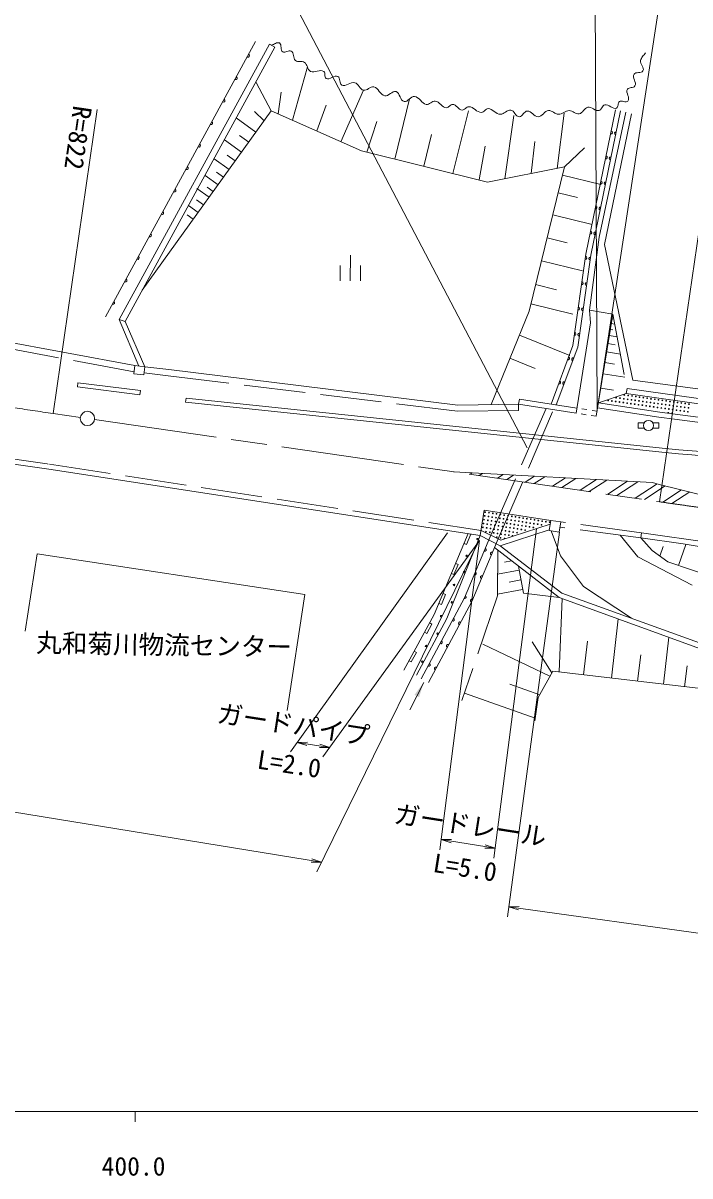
# Model space of a CAD drawing. Units: millimetres, scale not verified. Extents: x 40000 to 680000, y 20000 to 380000.
# Drawn here: x 457046 to 522207, y 198715 to 311315 of the extents above; entities that cross this region are included whole.
import ezdxf
from ezdxf.enums import TextEntityAlignment as Align

# ---------------------------------------------------------------- set-up
doc = ezdxf.new("R2010")
doc.units = ezdxf.units.MM
doc.header["$LTSCALE"] = 1000
doc.linetypes.add('CHAIN', pattern=[18.5, 12, -1.5, 3.5, -1.5])
doc.linetypes.add('DASHED', pattern=[7.5, 6, -1.5])
for name, color, linetype, lineweight in [('M-BGD', 7, 'Continuous', 13), ('M-BMK', 2, 'CHAIN', 13), ('M-STR-HTXT', 7, 'Continuous', 13), ('M-STR-STRC', 7, 'Continuous', 13), ('M-TTL-BAND', 7, 'Continuous', 13)]:
    doc.layers.add(name, color=color, linetype=linetype, lineweight=lineweight)
doc.styles.add('ＭＳ ゴシック', font='')
doc.styles.get('ＭＳ ゴシック').set_extended_font_data('MS Gothic')

# ---------------------------------------------------------------- blocks, each defined once
blk = doc.blocks.new('消火栓・立型')
at = {"color": 7, "linetype": 'Continuous', "lineweight": 13}
for p, q in [((-0.433, 0.25), (-1, 0.25)), ((-1, 0.25), (-1, -0.25)), ((1, 0.25), (0.433, 0.25)), ((1, -0.25), (1, 0.25)), ((-1, -0.25), (-0.433, -0.25)), ((0.433, -0.25), (1, -0.25))]:
    blk.add_line(p, q, dxfattribs=at)
blk.add_circle((0, 0), 0.5, dxfattribs=at)
blk = doc.blocks.new('filled_arrow')
at = {"color": 0, "linetype": 'Continuous', "lineweight": -2}
blk.add_solid([(7.5, 1.25), (0, 0), (7.5, -1.25)], dxfattribs=at)
blk = doc.blocks.new('open_arrow')
at = {"color": 0, "linetype": 'Continuous', "lineweight": -2}
blk.add_lwpolyline([(7.5, 1.25), (0, 0), (7.5, -1.25)], dxfattribs=at)

msp = doc.modelspace()

# ---------------------------------------------------------------- linework, layer by layer
at = {"layer": 'M-BGD'}
for p, q in [((479770, 309499), (465098, 282621)), ((481119, 309256), (466447, 282378)), ((481644, 308965), (467012, 282161)), ((481119, 309256), (481644, 308965)), ((483380, 301827), (484829, 307027)), ((481304, 302751), (479813, 305504)), ((481989, 302446), (482281, 304558)), ((488112, 299721), (490304, 304755)), ((485746, 300774), (486665, 303312)), ((493360, 298027), (494815, 303914)), ((481304, 302751), (468689, 285233)), ((479800, 300662), (477881, 302044)), ((480595, 301767), (479675, 302666)), ((490116, 298829), (481304, 302751)), ((499043, 296622), (500556, 302741)), ((504135, 296117), (505001, 302294)), ((509225, 297117), (509932, 302514)), ((512038, 288728), (514943, 302848)), ((512531, 288642), (515433, 302747)), ((515956, 302611), (513331, 290393)), ((516497, 302443), (513862, 289674)), ((490644, 298698), (491625, 301697)), ((478398, 298716), (476723, 299922)), ((479094, 299682), (478200, 300327)), ((496202, 297325), (496967, 300420)), ((506680, 296617), (507035, 299737)), ((477781, 297859), (477001, 298421)), ((502435, 295784), (490116, 298829)), ((501600, 295990), (502213, 299298)), ((509956, 297260), (511903, 299114)), ((477172, 297013), (475711, 298065)), ((476099, 295523), (474825, 296441)), ((476632, 296263), (475951, 296753)), ((509956, 297260), (502435, 295784)), ((506496, 283188), (509956, 297260)), ((509760, 296465), (513509, 295543)), ((475217, 294297), (474030, 295152)), ((475627, 294867), (475033, 295294)), ((474677, 293548), (473996, 294038)), ((509338, 294745), (511212, 294284)), ((474144, 292808), (473196, 293490)), ((473671, 292152), (473078, 292579)), ((508806, 292583), (512638, 291640)), ((508255, 290344), (510214, 289862)), ((513331, 290393), (512399, 283258)), ((513862, 289674), (516632, 276433)), ((489019, 286130), (489028, 288630)), ((510754, 279811), (512038, 288728)), ((511239, 279670), (512531, 288642)), ((488025, 287634), (488019, 286134)), ((490025, 287626), (490019, 286126)), ((507703, 288096), (511707, 287111)), ((507130, 285767), (509176, 285264)), ((506668, 283890), (510760, 282884)), ((467955, 277854), (438904, 283282)), ((502774, 274046), (506496, 283188)), ((512499, 282026), (512399, 283258)), ((513055, 272916), (514664, 282893)), ((466447, 282378), (467012, 282161)), ((511078, 273219), (512499, 282026)), ((514515, 281968), (514852, 281914)), ((514587, 282415), (514682, 282394)), ((505540, 280841), (510475, 278832)), ((514324, 280786), (515092, 280662)), ((514421, 281386), (514676, 281345)), ((508639, 274098), (510754, 279811)), ((509143, 274021), (511239, 279670)), ((514198, 280004), (514884, 279893)), ((504621, 278584), (507089, 277580)), ((513899, 278148), (514821, 278000)), ((514068, 279198), (515415, 278981)), ((467955, 277854), (467866, 277059)), ((467866, 277059), (468860, 276949)), ((468949, 277744), (467955, 277854)), ((468860, 276949), (468949, 277744)), ((471231, 276871), (468882, 277147)), ((471303, 277467), (468949, 277744)), ((499530, 274008), (471303, 277467)), ((513724, 277067), (515848, 276724)), ((462411, 276185), (462361, 275788)), ((462411, 276185), (468512, 275415)), ((516632, 276433), (543857, 272785)), ((462361, 275788), (468462, 275018)), ((468512, 275415), (468462, 275018)), ((515989, 275127), (513266, 274224)), ((513497, 275658), (514737, 275458)), ((515989, 275127), (516059, 275622)), ((515989, 275127), (547183, 270708)), ((516059, 275622), (546673, 271285)), ((472971, 274684), (472930, 274286)), ((472930, 274286), (519783, 269368)), ((472971, 274684), (519823, 269766)), ((505464, 274079), (499530, 274008)), ((505540, 274573), (505464, 274079)), ((505464, 274079), (511078, 273219)), ((505471, 273479), (505464, 274079)), ((505540, 274573), (511158, 273712)), ((511652, 273636), (512146, 273561)), ((511078, 273219), (511082, 273218)), ((511576, 273142), (512070, 273067)), ((512565, 272991), (513059, 272915)), ((512640, 273485), (513134, 273409)), ((459556, 267736), (501725, 261268)), ((502091, 263755), (501725, 261268)), ((502091, 263755), (508599, 262733)), ((503733, 260810), (508549, 262388)), ((508599, 262733), (508454, 261744)), ((509589, 262588), (508599, 262733)), ((509443, 261598), (509589, 262588)), ((497226, 253544), (500545, 261449)), ((501725, 261268), (498446, 253151)), ((502750, 261294), (500169, 255176)), ((500800, 261410), (500367, 260379)), ((501725, 261268), (503665, 260262)), ((501798, 261763), (503733, 260810)), ((503665, 260262), (508467, 261835)), ((508454, 261744), (509443, 261598)), ((517484, 261540), (517419, 261044)), ((500137, 260476), (500367, 260379)), ((503469, 260940), (500892, 254831)), ((509681, 255647), (503665, 260262)), ((517419, 261044), (518515, 259788)), ((519275, 259248), (519585, 260195)), ((521103, 258345), (521799, 260398)), ((509440, 255203), (503106, 260079)), ((518515, 259788), (520035, 258707)), ((499550, 258434), (499142, 257461)), ((499320, 258530), (499550, 258434)), ((505517, 257865), (503407, 257478)), ((504765, 258802), (504079, 258676)), ((520035, 258707), (543038, 250905)), ((498911, 257558), (499142, 257461)), ((505689, 256925), (504544, 256715)), ((498094, 255612), (498325, 255515)), ((505862, 255985), (503392, 255531)), ((540082, 244635), (509681, 255647)), ((500169, 255176), (495946, 247271)), ((500892, 254831), (496652, 246894)), ((497686, 254639), (497916, 254542)), ((498325, 255515), (497916, 254542)), ((539911, 244165), (509440, 255203)), ((509440, 247938), (509722, 255101)), ((494253, 248105), (497226, 253544)), ((498446, 253151), (495474, 247611)), ((497003, 252615), (496497, 251689)), ((496784, 252734), (497003, 252615)), ((514528, 247341), (515207, 253114)), ((496278, 251809), (496497, 251689)), ((519608, 246744), (520146, 251325)), ((508529, 247519), (501986, 250662)), ((508718, 247861), (506804, 250875)), ((511802, 247661), (512187, 250937)), ((494759, 249031), (494979, 248911)), ((495485, 249837), (494979, 248911)), ((495265, 249957), (495485, 249837)), ((517095, 247039), (517399, 249624)), ((507384, 245446), (508802, 248013)), ((508802, 248013), (539125, 244450)), ((521686, 246499), (521927, 248546)), ((496198, 246924), (494836, 244251)), ((507535, 245719), (504619, 246752)), ((507084, 243410), (500171, 245858)), ((507046, 243149), (507384, 245446))]:
    msp.add_line(p, q, dxfattribs=at)
at = {"layer": 'M-BGD', "linetype": 'DASHED'}
for p, q in [((467888, 277256), (438810, 282689)), ((514664, 282893), (512399, 283258)), ((514664, 282893), (516059, 275622)), ((466447, 282378), (468375, 277807)), ((467012, 282161), (468949, 277744)), ((499497, 273407), (471231, 276871)), ((502750, 261294), (508168, 273664)), ((505471, 273479), (499497, 273407)), ((503469, 260940), (508872, 273556)), ((459629, 268231), (501798, 261763)), ((517484, 261540), (509589, 262588)), ((508650, 261715), (509555, 259278)), ((517418, 261044), (509516, 262093)), ((515402, 261312), (517105, 259193)), ((503425, 259834), (503390, 255376)), ((509555, 259278), (511818, 256288)), ((517105, 259193), (524739, 255207)), ((505928, 255628), (505440, 258282)), ((509440, 255203), (505928, 255628)), ((511818, 256288), (516488, 253182)), ((503390, 255376), (499928, 245141))]:
    msp.add_line(p, q, dxfattribs=at)
at = {"layer": 'M-BGD'}
for points in [[(481302, 309155), (481402, 309190), (481502, 309236), (481603, 309287), (481704, 309335), (481804, 309375), (481903, 309398), (481998, 309398), (482091, 309369), (482174, 309297), (482221, 309195), (482245, 309072), (482257, 308938), (482268, 308804), (482291, 308678), (482335, 308571), (482414, 308492), (482508, 308460), (482610, 308464), (482717, 308493), (482827, 308535), (482938, 308577), (483046, 308608), (483149, 308614), (483245, 308584), (483336, 308505), (483396, 308399), (483435, 308275), (483463, 308140), (483490, 308002), (483525, 307872), (483579, 307755), (483660, 307662), (483754, 307607), (483860, 307577), (483974, 307565), (484092, 307561), (484211, 307559), (484327, 307550), (484437, 307525), (484536, 307477), (484634, 307390), (484710, 307280), (484773, 307157), (484829, 307027), (484886, 306899), (484952, 306779), (485033, 306677), (485136, 306600), (485287, 306553), (485450, 306551), (485620, 306579), (485794, 306620), (485966, 306658), (486132, 306678), (486288, 306664), (486428, 306600), (486486, 306535), (486518, 306450), (486533, 306352), (486539, 306248), (486546, 306145), (486563, 306050), (486597, 305968), (486659, 305908), (486790, 305866), (486931, 305878), (487080, 305927), (487232, 305995), (487385, 306063), (487534, 306114), (487678, 306130), (487812, 306093), (487894, 306022), (487945, 305922), (487976, 305804), (487996, 305677), (488017, 305549), (488048, 305432), (488100, 305333), (488181, 305262), (488331, 305218), (488487, 305229), (488649, 305277), (488814, 305345), (488981, 305418), (489148, 305478), (489313, 305509), (489473, 305493), (489596, 305436), (489702, 305346), (489797, 305236), (489886, 305115), (489976, 304996), (490071, 304889), (490179, 304805), (490304, 304755), (490433, 304750), (490560, 304784), (490686, 304842), (490811, 304914), (490936, 304986), (491062, 305045), (491189, 305080), (491319, 305078), (491475, 305018), (491611, 304915), (491733, 304782), (491849, 304635), (491964, 304489), (492087, 304358), (492223, 304257), (492380, 304201), (492524, 304205), (492664, 304253), (492801, 304331), (492937, 304423), (493072, 304513), (493209, 304586), (493347, 304626), (493487, 304616), (493620, 304547), (493722, 304431), (493805, 304285), (493878, 304124), (493951, 303964), (494034, 303821), (494138, 303710), (494272, 303648), (494406, 303647), (494533, 303697), (494656, 303780), (494776, 303881), (494897, 303984), (495021, 304075), (495150, 304137), (495287, 304155), (495451, 304115), (495598, 304027), (495734, 303908), (495864, 303772), (495995, 303636), (496131, 303513), (496277, 303419), (496440, 303371), (496554, 303375), (496664, 303409), (496772, 303463), (496878, 303528), (496985, 303593), (497093, 303649), (497203, 303686), (497317, 303694), (497469, 303655), (497609, 303578), (497742, 303475), (497870, 303359), (497998, 303245), (498131, 303146), (498271, 303076), (498424, 303048), (498506, 303061), (498582, 303097), (498654, 303150), (498724, 303210), (498794, 303270), (498866, 303322), (498942, 303358), (499024, 303371), (499152, 303345), (499269, 303283), (499379, 303195), (499485, 303096), (499592, 302996), (499702, 302908), (499819, 302844), (499947, 302817), (500034, 302828), (500115, 302863), (500193, 302914), (500270, 302973), (500346, 303033), (500424, 303086), (500506, 303124), (500593, 303140), (500758, 303118), (500915, 303055), (501067, 302963), (501216, 302858), (501365, 302754), (501516, 302665), (501673, 302604), (501839, 302586), (501927, 302605), (502009, 302648), (502086, 302706), (502161, 302772), (502237, 302837), (502314, 302895), (502396, 302937), (502484, 302955), (502644, 302938), (502796, 302878), (502941, 302791), (503084, 302689), (503227, 302586), (503373, 302495), (503524, 302429), (503684, 302402), (503818, 302419), (503946, 302470), (504070, 302543), (504193, 302625), (504315, 302705), (504439, 302772), (504567, 302813), (504699, 302817), (504820, 302776), (504926, 302697), (505022, 302594), (505113, 302479), (505204, 302366), (505301, 302269), (505408, 302199), (505530, 302171), (505642, 302192), (505742, 302251), (505834, 302337), (505922, 302437), (506010, 302538), (506102, 302628), (506202, 302695), (506314, 302725), (506458, 302708), (506592, 302648), (506720, 302559), (506844, 302454), (506969, 302349), (507097, 302257), (507231, 302193), (507375, 302171), (507516, 302198), (507644, 302264), (507766, 302357), (507883, 302462), (508001, 302569), (508122, 302665), (508250, 302736), (508390, 302771), (508517, 302764), (508638, 302726), (508757, 302668), (508874, 302599), (508992, 302529), (509110, 302466), (509232, 302420), (509359, 302402), (509497, 302416), (509630, 302457), (509761, 302516), (509890, 302583), (510019, 302652), (510149, 302711), (510283, 302754), (510420, 302771), (510546, 302755), (510668, 302713), (510788, 302655), (510907, 302589), (511025, 302525), (511144, 302474), (511265, 302445), (511389, 302448), (511510, 302490), (511616, 302565), (511713, 302661), (511805, 302768), (511897, 302876), (511993, 302974), (512099, 303050), (512220, 303094), (512361, 303097), (512500, 303060), (512638, 302998), (512775, 302924), (512913, 302850), (513050, 302791), (513188, 302760), (513327, 302771), (513413, 302811), (513485, 302875), (513547, 302957), (513604, 303047), (513661, 303137), (513723, 303219), (513795, 303284), (513881, 303325), (514026, 303333), (514173, 303293), (514321, 303221), (514467, 303136), (514613, 303055), (514756, 302994), (514897, 302970), (515034, 303002), (515099, 303053), (515140, 303126), (515164, 303215), (515180, 303312), (515195, 303411), (515217, 303504), (515253, 303585), (515311, 303648), (515404, 303687), (515510, 303693), (515625, 303678), (515742, 303653), (515857, 303631), (515965, 303622), (516062, 303639), (516142, 303694), (516206, 303812), (516215, 303948), (516187, 304098), (516139, 304255), (516089, 304414), (516053, 304569), (516049, 304716), (516095, 304847), (516162, 304917), (516252, 304961), (516355, 304989), (516466, 305008), (516577, 305027), (516680, 305054), (516768, 305099), (516834, 305170), (516878, 305301), (516874, 305444), (516837, 305595), (516784, 305749), (516731, 305903), (516696, 306053), (516694, 306194), (516741, 306324), (516821, 306402), (516928, 306446), (517053, 306469), (517187, 306481), (517320, 306493), (517442, 306518), (517545, 306565), (517618, 306647), (517653, 306764), (517644, 306886), (517602, 307012), (517543, 307140), (517479, 307271), (517422, 307402), (517387, 307532), (517387, 307662), (517415, 307765), (517458, 307863), (517514, 307956), (517578, 308046), (517648, 308134), (517719, 308221), (517787, 308309), (517849, 308400)], [(457268, 251926), (458415, 259474), (484583, 255499), (482862, 244169)]]:
    msp.add_lwpolyline(points, dxfattribs=at)
for centre, radius in [((515004, 274726), 37.5), ((515799, 274992), 37.5), ((516170, 274940), 37.5), ((516541, 274887), 37.5), ((516913, 274834), 37.5), ((517284, 274782), 37.5), ((517655, 274729), 37.5), ((514209, 274460), 37.5), ((514580, 274407), 37.5), ((514951, 274355), 37.5), ((515322, 274302), 37.5), ((515375, 274673), 37.5), ((515694, 274250), 37.5), ((515746, 274621), 37.5), ((516065, 274197), 37.5), ((516118, 274568), 37.5), ((516436, 274144), 37.5), ((516489, 274516), 37.5), ((516808, 274092), 37.5), ((516860, 274463), 37.5), ((517179, 274039), 37.5), ((517231, 274410), 37.5), ((517550, 273987), 37.5), ((517603, 274358), 37.5), ((517921, 273934), 37.5), ((517974, 274305), 37.5), ((518027, 274677), 37.5), ((518293, 273881), 37.5), ((518345, 274253), 37.5), ((518398, 274624), 37.5), ((518664, 273829), 37.5), ((518717, 274200), 37.5), ((518769, 274571), 37.5), ((519035, 273776), 37.5), ((519088, 274147), 37.5), ((519141, 274519), 37.5), ((519407, 273724), 37.5), ((519459, 274095), 37.5), ((519512, 274466), 37.5), ((519778, 273671), 37.5), ((519831, 274042), 37.5), ((519883, 274414), 37.5), ((520149, 273618), 37.5), ((520202, 273990), 37.5), ((520254, 274361), 37.5), ((520573, 273937), 37.5), ((520626, 274308), 37.5), ((520944, 273884), 37.5), ((520997, 274256), 37.5), ((521316, 273832), 37.5), ((521368, 274203), 37.5), ((521687, 273779), 37.5), ((521740, 274151), 37.5), ((522058, 273727), 37.5), ((522111, 274098), 37.5), ((520097, 273247), 37.5), ((520468, 273194), 37.5), ((520520, 273566), 37.5), ((520892, 273513), 37.5), ((521263, 273461), 37.5), ((521634, 273408), 37.5), ((522006, 273355), 37.5), ((502204, 263549), 37.5), ((502574, 263491), 37.5), ((502029, 262438), 37.5), ((502087, 262808), 37.5), ((502145, 263178), 37.5), ((502399, 262379), 37.5), ((502458, 262750), 37.5), ((502516, 263120), 37.5), ((502828, 262692), 37.5), ((502886, 263062), 37.5), ((502944, 263433), 37.5), ((503199, 262633), 37.5), ((503257, 263004), 37.5), ((503315, 263374), 37.5), ((503569, 262575), 37.5), ((503627, 262946), 37.5), ((503685, 263316), 37.5), ((503939, 262517), 37.5), ((503998, 262888), 37.5), ((504056, 263258), 37.5), ((504310, 262459), 37.5), ((504368, 262829), 37.5), ((504426, 263200), 37.5), ((504680, 262401), 37.5), ((504739, 262771), 37.5), ((504797, 263142), 37.5), ((505051, 262343), 37.5), ((505109, 262713), 37.5), ((505167, 263084), 37.5), ((505480, 262655), 37.5), ((505538, 263025), 37.5), ((505850, 262597), 37.5), ((505908, 262967), 37.5), ((506220, 262539), 37.5), ((506279, 262909), 37.5), ((506591, 262480), 37.5), ((506649, 262851), 37.5), ((506961, 262422), 37.5), ((507020, 262793), 37.5), ((507332, 262364), 37.5), ((507390, 262735), 37.5), ((507760, 262676), 37.5), ((508131, 262618), 37.5), ((508501, 262560), 37.5), ((501971, 262067), 37.5), ((502283, 261638), 37.5), ((502341, 262009), 37.5), ((502654, 261580), 37.5), ((502712, 261951), 37.5), ((502770, 262321), 37.5), ((503024, 261522), 37.5), ((503082, 261893), 37.5), ((503140, 262263), 37.5), ((503395, 261464), 37.5), ((503453, 261834), 37.5), ((503511, 262205), 37.5), ((503765, 261406), 37.5), ((503823, 261776), 37.5), ((503881, 262147), 37.5), ((504135, 261348), 37.5), ((504194, 261718), 37.5), ((504252, 262089), 37.5), ((504506, 261289), 37.5), ((504564, 261660), 37.5), ((504622, 262030), 37.5), ((504876, 261231), 37.5), ((504935, 261602), 37.5), ((504993, 261972), 37.5), ((505305, 261544), 37.5), ((505363, 261914), 37.5), ((505421, 262285), 37.5), ((505734, 261856), 37.5), ((505792, 262226), 37.5), ((506104, 261798), 37.5), ((506162, 262168), 37.5), ((506533, 262110), 37.5), ((506903, 262052), 37.5), ((507702, 262306), 37.5), ((501448, 260913), 75), ((503336, 261093), 37.5), ((503707, 261035), 37.5), ((504077, 260977), 37.5), ((500379, 259286), 75), ((500150, 257689), 75), ((499157, 256432), 75), ((498954, 254729), 75), ((497900, 253391), 75), ((497555, 251688), 75), ((496420, 250471), 75), ((496055, 248950), 75)]:
    msp.add_circle(centre, radius, dxfattribs=at)
for centre, radius, start, end in [((479022, 308129), 150, 241.37097, 61.37097), ((477824, 305934), 150, 241.37097, 61.37097), ((476626, 303740), 150, 241.37097, 61.37097), ((475428, 301545), 150, 241.37097, 61.37097), ((514488, 300636), 150, 258.3741, 78.3741), ((514980, 300548), 150, 78.3741, 258.3741), ((474230, 299351), 150, 241.37097, 61.37097), ((473033, 297157), 150, 241.37097, 61.37097), ((513984, 298187), 150, 258.3741, 78.3741), ((514476, 298099), 150, 78.3741, 258.3741), ((471835, 294962), 150, 241.37097, 61.37097), ((513480, 295739), 150, 258.3741, 78.3741), ((513972, 295650), 150, 78.3741, 258.3741), ((470637, 292768), 150, 241.37097, 61.37097), ((512976, 293290), 150, 258.3741, 78.3741), ((513469, 293202), 150, 78.3741, 258.3741), ((469439, 290574), 150, 241.37097, 61.37097), ((512472, 290841), 150, 258.3741, 78.3741), ((512965, 290753), 150, 78.3741, 258.3741), ((468241, 288379), 150, 241.37097, 61.37097), ((511989, 288389), 150, 261.80914, 81.80914), ((512481, 288301), 150, 81.80914, 261.80914), ((467043, 286185), 150, 241.37097, 61.37097), ((511633, 285914), 150, 261.80914, 81.80914), ((512125, 285826), 150, 81.80914, 261.80914), ((465846, 283991), 150, 241.37097, 61.37097), ((511277, 283440), 150, 261.80914, 81.80914), ((511769, 283352), 150, 81.80914, 261.80914), ((510920, 280965), 150, 261.80914, 81.80914), ((511413, 280877), 150, 81.80914, 261.80914), ((551395, 919582), 658284, 256.87633, 261.98038), ((510291, 278560), 150, 249.68446, 69.68446), ((510794, 278470), 150, 69.63874, 249.63874), ((509423, 276216), 150, 249.68446, 69.68446), ((509924, 276126), 150, 69.63874, 249.63874), ((561247, 571709), 301829, 260.83774, 270.04415), ((561247, 571709), 301329, 260.83774, 270.04501), ((558672, 690421), 422846, 264.72316, 270.37788), ((558672, 690421), 422446, 264.7235, 270.37869), ((940335, 3114047), 2883678, 261.56797, 262.4483), ((940269, 3113551), 2883678, 261.56797, 262.44953), ((502147, 259865), 150, 247.12425, 67.12425), ((502861, 259499), 150, 67.12425, 247.12425), ((501176, 257562), 150, 247.12425, 67.12425), ((501889, 257195), 150, 67.12425, 247.12425), ((500204, 255258), 150, 245.01798, 67.12425), ((500917, 254892), 150, 67.12425, 244.20398), ((499033, 253050), 150, 241.8894, 61.8894), ((499745, 252684), 150, 61.8894, 241.8894), ((497855, 250844), 150, 241.8894, 61.8894), ((498567, 250479), 150, 61.8894, 241.8894), ((496677, 248639), 150, 241.8894, 61.8894), ((497389, 248274), 150, 61.8894, 241.8894)]:
    msp.add_arc(centre, radius, start, end, dxfattribs=at)
at = {"layer": 'M-BGD', "linetype": 'DASHED'}
msp.add_arc((551478, 920123), 658331, 256.87882, 261.98011, dxfattribs=at)
at = {"layer": 'M-BMK'}
for p, q in [((459989, 273181), (462644, 272795)), ((464029, 272593), (519244, 264555))]:
    msp.add_line(p, q, dxfattribs=at)
at = {"layer": 'M-BMK', "linetype": 'Continuous'}
msp.add_circle((463336, 272694), 700, dxfattribs=at)
at = {"layer": 'M-BMK'}
for centre, radius, start, end in [((577678, 1086713), 822000, 257.24781, 261.76863), ((563970, 571312), 310000, 261.70465, 269.39731)]:
    msp.add_arc(centre, radius, start, end, dxfattribs=at)
at = {"layer": 'M-STR-HTXT'}
for p, q in [((513134, 273409), (512894, 324660)), ((513186, 273731), (520831, 323900)), ((459989, 273181), (464285, 302872)), ((519244, 264555), (523572, 294241)), ((498505, 261515), (483171, 240148)), ((507216, 261921), (503040, 229749)), ((509451, 261597), (504368, 224021)), ((501605, 260782), (485754, 228421)), ((501647, 260774), (486352, 239660)), ((501643, 260775), (497776, 230576)), ((486214, 229359), (362722, 249398)), ((483825, 241060), (484839, 241073)), ((487012, 240571), (483825, 241060)), ((483825, 241060), (484789, 240743)), ((487012, 240571), (485998, 240558)), ((487012, 240571), (486049, 240887)), ((497903, 231568), (498917, 231578)), ((497903, 231568), (503168, 230741)), ((497903, 231568), (498865, 231248)), ((503168, 230741), (502206, 231061)), ((503168, 230741), (502155, 230732)), ((486214, 229359), (485200, 229355)), ((486214, 229359), (485254, 229684)), ((504502, 225012), (505515, 225039)), ((504502, 225012), (505469, 224709)), ((504502, 225012), (561278, 217064))]:
    msp.add_line(p, q, dxfattribs=at)
msp.add_lwpolyline([(506303, 269819), (481486, 317183), (460724, 317183)], dxfattribs=at)
at = {"layer": 'M-STR-STRC'}
for p, q in [((518557, 266434), (499096, 267488)), ((500718, 267252), (500928, 267389)), ((501615, 267122), (501940, 267334)), ((503408, 266860), (503965, 267225)), ((504305, 266730), (504978, 267170)), ((506099, 266469), (507003, 267060)), ((506995, 266338), (508015, 267005)), ((508789, 266077), (510040, 266896)), ((509686, 265947), (511053, 266841)), ((511479, 265686), (513078, 266731)), ((512376, 265555), (514091, 266676)), ((514169, 265294), (516116, 266567)), ((515066, 265163), (517128, 266512)), ((516859, 264902), (519017, 266313)), ((517756, 264772), (519801, 266109)), ((519550, 264511), (521383, 265710)), ((520449, 264382), (522182, 265515))]:
    msp.add_line(p, q, dxfattribs=at)
msp.add_arc((561081, 426419), 165540, 255.11507, 262.59724, dxfattribs=at)
at = {"layer": 'M-TTL-BAND'}
for p, q in [((40000, 205000), (579000, 205000)), ((468000, 205000), (468000, 204000))]:
    msp.add_line(p, q, dxfattribs=at)

# ---------------------------------------------------------------- block references
at = {"layer": 'M-BGD'}
for name, p, xscale, yscale, rotation in [('消火栓・立型', (518156, 272011), 1000, 1000, 359.79165), ('filled_arrow', (496198, 246924), 200, 200, 243)]:
    msp.add_blockref(name, p, dxfattribs=dict(at, xscale=xscale, yscale=yscale, rotation=rotation))
at = {"layer": 'M-STR-HTXT', "rotation": 117.7}
msp.add_blockref('open_arrow', (506303, 269819), dxfattribs=at)

# ---------------------------------------------------------------- texts
at = {"layer": 'M-BGD', "style": 'ＭＳ ゴシック'}
msp.add_text('丸和菊川物流センター', height=1833, rotation=359.012, dxfattribs=at).set_placement((470806, 249122), align=Align.BOTTOM_CENTER)
at = {"layer": 'M-STR-HTXT', "style": 'ＭＳ ゴシック'}
msp.add_text('R=822', height=1833, rotation=261.773, dxfattribs=at).set_placement((461425, 303405), align=Align.BOTTOM_LEFT)
for s, rotation, p in [('ガードパイプ', 351.28, (483237, 241354)), ('L=2.0', 351.28, (482835, 237505)), ('ガードレール', 351.078, (500529, 231516)), ('L=5.0', 351.078, (500010, 227394))]:
    msp.add_text(s, height=1833, rotation=rotation, dxfattribs=at).set_placement(p, align=Align.BOTTOM_CENTER)
at = {"layer": 'M-TTL-BAND', "style": 'ＭＳ ゴシック'}
msp.add_text('400.0', height=1833, dxfattribs=at).set_placement((467844, 198195), align=Align.BOTTOM_CENTER)

doc.saveas('drawing.dxf')
